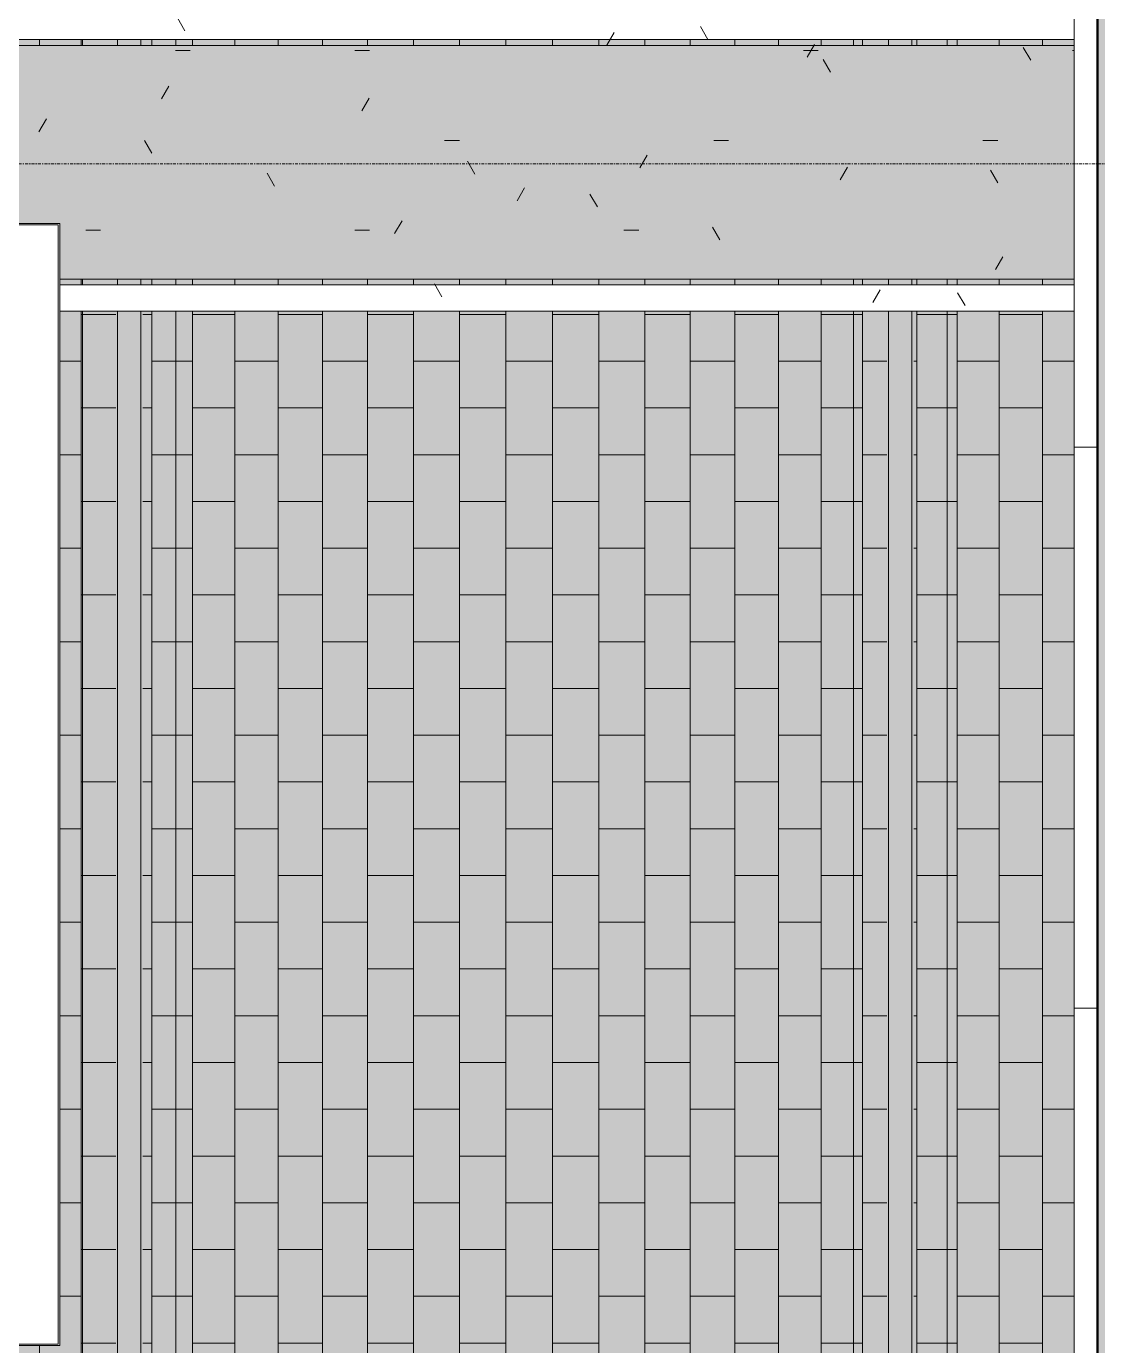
# Model space of a CAD drawing. Header units: inches. Extents: x -956 to 966, y -1111 to 895.
# Drawn here: x 225.3 to 317, y 173.4 to 286.3 of the extents above; entities that cross this region are included whole.
import ezdxf

# ---------------------------------------------------------------- set-up
doc = ezdxf.new("R2010")
doc.units = ezdxf.units.IN
doc.header["$MEASUREMENT"] = 0
doc.linetypes.add('Grid Line 1_4_', pattern=[0.4375, 0.25, -0.0625, 0.0625, -0.0625])
for name, color, linetype, lineweight in [('A-CLNG', 13, 'Continuous', 13), ('A-CLNG-PATT', 13, 'Continuous', 13), ('A-GENM', 13, 'Continuous', 13), ('A-WALL-PATT', 111, 'Continuous', 13), ('E-LITE-EQPM', 33, 'Continuous', 9), ('I-WALL', 2, 'Continuous', 13), ('S-GRID', 1, 'Continuous', 9)]:
    doc.layers.add(name, color=color, linetype=linetype, lineweight=lineweight)
pattern_1 = [(0, (0, 0), (30.72, 7.68), [1.267, -21.773, 1.267, -21.773, -122.88]), (0, (0, 0), (30.72, 7.68), [-46.08, 1.267, -44.813, 1.267, -21.773, -53.76]), (0, (0, 0), (30.72, 7.68), [-115.2, 1.267, -14.093, 1.267, -37.133]), (120, (11.52, 3.84), (-22.011075, 22.7643), [1.267, -21.773, 1.267, -21.773, -122.88]), (120, (11.52, 3.84), (-22.011075, 22.7643), [-46.08, 1.267, -44.813, 1.267, -21.773, -53.76]), (120, (11.52, 3.84), (-22.011075, 22.7643), [-115.2, 1.267, -14.093, 1.267, -37.133]), (240, (15.36, 19.2), (-8.708925, -30.4443), [1.267, -21.773, 1.267, -21.773, -122.88]), (240, (15.36, 19.2), (-8.708925, -30.4443), [-46.08, 1.267, -44.813, 1.267, -21.773, -53.76]), (240, (15.36, 19.2), (-8.708925, -30.4443), [-115.2, 1.267, -14.093, 1.267, -37.133])]

# ---------------------------------------------------------------- blocks, each defined once
blk = doc.blocks.new('Lighting - Pendant-Finelite-HP4-D - HP-4 D-8_-SO-3000K-120-FA-SC-3361575-7TH FLOOR TELECOM OVERHEAD ROUTING PLAN')
at = {"layer": 'E-LITE-EQPM', "color": 9}
for p, q in [((48, 2), (-48, 2)), ((-48, 2), (-48, -2)), ((47.875, 1.875), (-47.875, 1.875)), ((-47.875, 1.875), (-47.875, -1.875)), ((-47.875, 1.875), (47.875, 1.875)), ((-47.875, -1.875), (-47.875, 1.875)), ((47.875, -1.875), (47.875, 1.875)), ((47.875, 1.875), (47.875, -1.875)), ((48, -2), (48, 2)), ((-48, -2), (48, -2)), ((-47.875, -1.875), (47.875, -1.875)), ((47.875, -1.875), (-47.875, -1.875))]:
    blk.add_line(p, q, dxfattribs=at)
blk = doc.blocks.new('FP_1_59-7TH FLOOR TELECOM OVERHEAD ROUTING PLAN')
at = {"layer": 'A-CLNG-PATT', "color": 50}
for p, q in [((238.48, 284.63), (238.48, 285.13)), ((242.04, 284.63), (242.04, 285.13))]:
    blk.add_line(p, q, dxfattribs=at)
blk = doc.blocks.new('FP_1_60-7TH FLOOR TELECOM OVERHEAD ROUTING PLAN')
at = {"layer": 'A-CLNG-PATT', "color": 50}
for p, q in [((248.08, 284.63), (248.08, 285.13)), ((251.57, 284.63), (251.57, 285.13)), ((255.18, 284.63), (255.18, 285.13)), ((258.89, 284.63), (258.89, 285.13)), ((262.68, 284.63), (262.68, 285.13)), ((266.55, 284.63), (266.55, 285.13)), ((270.47, 284.63), (270.47, 285.13)), ((274.42, 284.63), (274.42, 285.13)), ((278.4, 284.63), (278.4, 285.13)), ((282.38, 284.63), (282.38, 285.13)), ((286.34, 284.63), (286.34, 285.13)), ((290.28, 284.63), (290.28, 285.13)), ((294.17, 284.63), (294.17, 285.13)), ((297.99, 284.63), (297.99, 285.13)), ((301.73, 284.63), (301.73, 285.13)), ((305.38, 284.63), (305.38, 285.13)), ((308.92, 284.63), (308.92, 285.13))]:
    blk.add_line(p, q, dxfattribs=at)
blk = doc.blocks.new('FP_1_61-7TH FLOOR TELECOM OVERHEAD ROUTING PLAN')
at = {"layer": 'A-CLNG-PATT', "color": 50}
for p, q in [((313.56, 284.63), (313.56, 285.13)), ((317.03, 284.63), (317.03, 285.13)), ((320.62, 284.63), (320.62, 285.13)), ((324.32, 284.63), (324.32, 285.13))]:
    blk.add_line(p, q, dxfattribs=at)
blk = doc.blocks.new('FP_1_67-7TH FLOOR TELECOM OVERHEAD ROUTING PLAN')
at = {"layer": 'A-CLNG-PATT', "color": 50}
for p, q in [((242.04, 264.13), (242.04, 264.63)), ((242.04, 85.99), (242.04, 261.88)), ((242.04, 261.61), (242.15, 261.61)), ((242.15, 261.61), (244.99, 261.61)), ((240.2, 257.61), (242.04, 257.61)), ((242.04, 253.61), (242.15, 253.61)), ((242.15, 253.61), (244.99, 253.61)), ((240.2, 249.61), (242.04, 249.61)), ((242.04, 245.61), (242.15, 245.61)), ((242.15, 245.61), (244.99, 245.61)), ((240.2, 241.61), (242.04, 241.61)), ((242.04, 237.61), (242.15, 237.61)), ((242.15, 237.61), (244.99, 237.61)), ((240.2, 233.61), (242.04, 233.61)), ((242.04, 229.61), (242.15, 229.61)), ((242.15, 229.61), (244.99, 229.61)), ((240.2, 225.61), (242.04, 225.61)), ((242.04, 221.61), (242.15, 221.61)), ((242.15, 221.61), (244.99, 221.61)), ((240.2, 217.61), (242.04, 217.61)), ((242.04, 213.61), (242.15, 213.61)), ((242.15, 213.61), (244.99, 213.61)), ((240.2, 209.61), (242.04, 209.61)), ((242.04, 205.61), (242.15, 205.61)), ((242.15, 205.61), (244.99, 205.61)), ((240.2, 201.61), (242.04, 201.61)), ((242.04, 197.61), (242.15, 197.61)), ((242.15, 197.61), (244.99, 197.61)), ((240.2, 193.61), (242.04, 193.61)), ((242.04, 189.61), (242.15, 189.61)), ((242.15, 189.61), (244.99, 189.61)), ((240.2, 185.61), (242.04, 185.61)), ((242.04, 181.61), (242.15, 181.61)), ((242.15, 181.61), (244.99, 181.61)), ((240.2, 177.61), (242.04, 177.61)), ((238.48, 101.39), (238.48, 173.39)), ((242.04, 173.61), (242.15, 173.61)), ((242.15, 173.61), (244.99, 173.61))]:
    blk.add_line(p, q, dxfattribs=at)
blk = doc.blocks.new('FP_1_68-7TH FLOOR TELECOM OVERHEAD ROUTING PLAN')
at = {"layer": 'A-CLNG-PATT', "color": 50}
for p, q in [((248.08, 264.13), (248.08, 264.63)), ((251.57, 264.13), (251.57, 264.63)), ((255.18, 264.13), (255.18, 264.63)), ((258.89, 264.13), (258.89, 264.63)), ((262.68, 264.13), (262.68, 264.63)), ((266.55, 264.13), (266.55, 264.63)), ((270.47, 264.13), (270.47, 264.63)), ((274.42, 264.13), (274.42, 264.63)), ((278.4, 264.13), (278.4, 264.63)), ((282.38, 264.13), (282.38, 264.63)), ((286.34, 264.13), (286.34, 264.63)), ((290.28, 264.13), (290.28, 264.63)), ((294.17, 264.13), (294.17, 264.63)), ((297.99, 264.13), (297.99, 264.63)), ((301.73, 264.13), (301.73, 264.63)), ((305.38, 264.13), (305.38, 264.63)), ((308.92, 264.13), (308.92, 264.63)), ((248.08, 85.99), (248.08, 261.88)), ((251.57, 85.99), (251.57, 261.88)), ((255.18, 85.99), (255.18, 261.88)), ((258.89, 85.99), (258.89, 261.88)), ((262.68, 85.99), (262.68, 261.88)), ((266.55, 85.99), (266.55, 261.88)), ((270.47, 85.99), (270.47, 261.88)), ((274.42, 85.99), (274.42, 261.88)), ((278.4, 85.99), (278.4, 261.88)), ((282.38, 85.99), (282.38, 261.88)), ((286.34, 85.99), (286.34, 261.88)), ((290.28, 85.99), (290.28, 261.88)), ((294.17, 85.99), (294.17, 261.88)), ((297.99, 85.99), (297.99, 261.88)), ((301.73, 85.99), (301.73, 261.88)), ((305.38, 85.99), (305.38, 261.88)), ((308.92, 85.99), (308.92, 261.88)), ((247.3, 261.61), (248.08, 261.61)), ((251.57, 261.61), (255.18, 261.61)), ((258.89, 261.61), (262.68, 261.61)), ((266.55, 261.61), (270.47, 261.61)), ((274.42, 261.61), (278.4, 261.61)), ((282.38, 261.61), (286.34, 261.61)), ((290.28, 261.61), (294.17, 261.61)), ((297.99, 261.61), (301.73, 261.61)), ((305.38, 261.61), (308.15, 261.61)), ((308.15, 261.61), (308.92, 261.61)), ((248.08, 257.61), (250.15, 257.61)), ((250.15, 257.61), (251.57, 257.61)), ((255.18, 257.61), (258.89, 257.61)), ((262.68, 257.61), (266.55, 257.61)), ((270.47, 257.61), (274.42, 257.61)), ((278.4, 257.61), (282.38, 257.61)), ((286.34, 257.61), (290.28, 257.61)), ((294.17, 257.61), (297.99, 257.61)), ((301.73, 257.61), (305.38, 257.61)), ((308.92, 257.61), (310.99, 257.61)), ((247.3, 253.61), (248.08, 253.61)), ((251.57, 253.61), (255.18, 253.61)), ((258.89, 253.61), (262.68, 253.61)), ((266.55, 253.61), (270.47, 253.61)), ((274.42, 253.61), (278.4, 253.61)), ((282.38, 253.61), (286.34, 253.61)), ((290.28, 253.61), (294.17, 253.61)), ((297.99, 253.61), (301.73, 253.61)), ((305.38, 253.61), (308.15, 253.61)), ((308.15, 253.61), (308.92, 253.61)), ((248.08, 249.61), (250.15, 249.61)), ((250.15, 249.61), (251.57, 249.61)), ((255.18, 249.61), (258.89, 249.61)), ((262.68, 249.61), (266.55, 249.61)), ((270.47, 249.61), (274.42, 249.61)), ((278.4, 249.61), (282.38, 249.61)), ((286.34, 249.61), (290.28, 249.61)), ((294.17, 249.61), (297.99, 249.61)), ((301.73, 249.61), (305.38, 249.61)), ((308.92, 249.61), (310.99, 249.61)), ((247.3, 245.61), (248.08, 245.61)), ((251.57, 245.61), (255.18, 245.61)), ((258.89, 245.61), (262.68, 245.61)), ((266.55, 245.61), (270.47, 245.61)), ((274.42, 245.61), (278.4, 245.61)), ((282.38, 245.61), (286.34, 245.61)), ((290.28, 245.61), (294.17, 245.61)), ((297.99, 245.61), (301.73, 245.61)), ((305.38, 245.61), (308.15, 245.61)), ((308.15, 245.61), (308.92, 245.61)), ((248.08, 241.61), (250.15, 241.61)), ((250.15, 241.61), (251.57, 241.61)), ((255.18, 241.61), (258.89, 241.61)), ((262.68, 241.61), (266.55, 241.61)), ((270.47, 241.61), (274.42, 241.61)), ((278.4, 241.61), (282.38, 241.61)), ((286.34, 241.61), (290.28, 241.61)), ((294.17, 241.61), (297.99, 241.61)), ((301.73, 241.61), (305.38, 241.61)), ((308.92, 241.61), (310.99, 241.61)), ((247.3, 237.61), (248.08, 237.61)), ((251.57, 237.61), (255.18, 237.61)), ((258.89, 237.61), (262.68, 237.61)), ((266.55, 237.61), (270.47, 237.61)), ((274.42, 237.61), (278.4, 237.61)), ((282.38, 237.61), (286.34, 237.61)), ((290.28, 237.61), (294.17, 237.61)), ((297.99, 237.61), (301.73, 237.61)), ((305.38, 237.61), (308.15, 237.61)), ((308.15, 237.61), (308.92, 237.61)), ((248.08, 233.61), (250.15, 233.61)), ((250.15, 233.61), (251.57, 233.61)), ((255.18, 233.61), (258.89, 233.61)), ((262.68, 233.61), (266.55, 233.61)), ((270.47, 233.61), (274.42, 233.61)), ((278.4, 233.61), (282.38, 233.61)), ((286.34, 233.61), (290.28, 233.61)), ((294.17, 233.61), (297.99, 233.61)), ((301.73, 233.61), (305.38, 233.61)), ((308.92, 233.61), (310.99, 233.61)), ((247.3, 229.61), (248.08, 229.61)), ((251.57, 229.61), (255.18, 229.61)), ((258.89, 229.61), (262.68, 229.61)), ((266.55, 229.61), (270.47, 229.61)), ((274.42, 229.61), (278.4, 229.61)), ((282.38, 229.61), (286.34, 229.61)), ((290.28, 229.61), (294.17, 229.61)), ((297.99, 229.61), (301.73, 229.61)), ((305.38, 229.61), (308.15, 229.61)), ((308.15, 229.61), (308.92, 229.61)), ((248.08, 225.61), (250.15, 225.61)), ((250.15, 225.61), (251.57, 225.61)), ((255.18, 225.61), (258.89, 225.61)), ((262.68, 225.61), (266.55, 225.61)), ((270.47, 225.61), (274.42, 225.61)), ((278.4, 225.61), (282.38, 225.61)), ((286.34, 225.61), (290.28, 225.61)), ((294.17, 225.61), (297.99, 225.61)), ((301.73, 225.61), (305.38, 225.61)), ((308.92, 225.61), (310.99, 225.61)), ((247.3, 221.61), (248.08, 221.61)), ((251.57, 221.61), (255.18, 221.61)), ((258.89, 221.61), (262.68, 221.61)), ((266.55, 221.61), (270.47, 221.61)), ((274.42, 221.61), (278.4, 221.61)), ((282.38, 221.61), (286.34, 221.61)), ((290.28, 221.61), (294.17, 221.61)), ((297.99, 221.61), (301.73, 221.61)), ((305.38, 221.61), (308.15, 221.61)), ((308.15, 221.61), (308.92, 221.61)), ((248.08, 217.61), (250.15, 217.61)), ((250.15, 217.61), (251.57, 217.61)), ((255.18, 217.61), (258.89, 217.61)), ((262.68, 217.61), (266.55, 217.61)), ((270.47, 217.61), (274.42, 217.61)), ((278.4, 217.61), (282.38, 217.61)), ((286.34, 217.61), (290.28, 217.61)), ((294.17, 217.61), (297.99, 217.61)), ((301.73, 217.61), (305.38, 217.61)), ((308.92, 217.61), (310.99, 217.61)), ((247.3, 213.61), (248.08, 213.61)), ((251.57, 213.61), (255.18, 213.61)), ((258.89, 213.61), (262.68, 213.61)), ((266.55, 213.61), (270.47, 213.61)), ((274.42, 213.61), (278.4, 213.61)), ((282.38, 213.61), (286.34, 213.61)), ((290.28, 213.61), (294.17, 213.61)), ((297.99, 213.61), (301.73, 213.61)), ((305.38, 213.61), (308.15, 213.61)), ((308.15, 213.61), (308.92, 213.61)), ((248.08, 209.61), (250.15, 209.61)), ((250.15, 209.61), (251.57, 209.61)), ((255.18, 209.61), (258.89, 209.61)), ((262.68, 209.61), (266.55, 209.61)), ((270.47, 209.61), (274.42, 209.61)), ((278.4, 209.61), (282.38, 209.61)), ((286.34, 209.61), (290.28, 209.61)), ((294.17, 209.61), (297.99, 209.61)), ((301.73, 209.61), (305.38, 209.61)), ((308.92, 209.61), (310.99, 209.61)), ((247.3, 205.61), (248.08, 205.61)), ((251.57, 205.61), (255.18, 205.61)), ((258.89, 205.61), (262.68, 205.61)), ((266.55, 205.61), (270.47, 205.61)), ((274.42, 205.61), (278.4, 205.61)), ((282.38, 205.61), (286.34, 205.61)), ((290.28, 205.61), (294.17, 205.61)), ((297.99, 205.61), (301.73, 205.61)), ((305.38, 205.61), (308.15, 205.61)), ((308.15, 205.61), (308.92, 205.61)), ((248.08, 201.61), (250.15, 201.61)), ((250.15, 201.61), (251.57, 201.61)), ((255.18, 201.61), (258.89, 201.61)), ((262.68, 201.61), (266.55, 201.61)), ((270.47, 201.61), (274.42, 201.61)), ((278.4, 201.61), (282.38, 201.61)), ((286.34, 201.61), (290.28, 201.61)), ((294.17, 201.61), (297.99, 201.61)), ((301.73, 201.61), (305.38, 201.61)), ((308.92, 201.61), (310.99, 201.61)), ((247.3, 197.61), (248.08, 197.61)), ((251.57, 197.61), (255.18, 197.61)), ((258.89, 197.61), (262.68, 197.61)), ((266.55, 197.61), (270.47, 197.61)), ((274.42, 197.61), (278.4, 197.61)), ((282.38, 197.61), (286.34, 197.61)), ((290.28, 197.61), (294.17, 197.61)), ((297.99, 197.61), (301.73, 197.61)), ((305.38, 197.61), (308.15, 197.61)), ((308.15, 197.61), (308.92, 197.61)), ((248.08, 193.61), (250.15, 193.61)), ((250.15, 193.61), (251.57, 193.61)), ((255.18, 193.61), (258.89, 193.61)), ((262.68, 193.61), (266.55, 193.61)), ((270.47, 193.61), (274.42, 193.61)), ((278.4, 193.61), (282.38, 193.61)), ((286.34, 193.61), (290.28, 193.61)), ((294.17, 193.61), (297.99, 193.61)), ((301.73, 193.61), (305.38, 193.61)), ((308.92, 193.61), (310.99, 193.61)), ((247.3, 189.61), (248.08, 189.61)), ((251.57, 189.61), (255.18, 189.61)), ((258.89, 189.61), (262.68, 189.61)), ((266.55, 189.61), (270.47, 189.61)), ((274.42, 189.61), (278.4, 189.61)), ((282.38, 189.61), (286.34, 189.61)), ((290.28, 189.61), (294.17, 189.61)), ((297.99, 189.61), (301.73, 189.61)), ((305.38, 189.61), (308.15, 189.61)), ((308.15, 189.61), (308.92, 189.61)), ((248.08, 185.61), (250.15, 185.61)), ((250.15, 185.61), (251.57, 185.61)), ((255.18, 185.61), (258.89, 185.61)), ((262.68, 185.61), (266.55, 185.61)), ((270.47, 185.61), (274.42, 185.61)), ((278.4, 185.61), (282.38, 185.61)), ((286.34, 185.61), (290.28, 185.61)), ((294.17, 185.61), (297.99, 185.61)), ((301.73, 185.61), (305.38, 185.61)), ((308.92, 185.61), (310.99, 185.61)), ((247.3, 181.61), (248.08, 181.61)), ((251.57, 181.61), (255.18, 181.61)), ((258.89, 181.61), (262.68, 181.61)), ((266.55, 181.61), (270.47, 181.61)), ((274.42, 181.61), (278.4, 181.61)), ((282.38, 181.61), (286.34, 181.61)), ((290.28, 181.61), (294.17, 181.61)), ((297.99, 181.61), (301.73, 181.61)), ((305.38, 181.61), (308.15, 181.61)), ((308.15, 181.61), (308.92, 181.61)), ((248.08, 177.61), (250.15, 177.61)), ((250.15, 177.61), (251.57, 177.61)), ((255.18, 177.61), (258.89, 177.61)), ((262.68, 177.61), (266.55, 177.61)), ((270.47, 177.61), (274.42, 177.61)), ((278.4, 177.61), (282.38, 177.61)), ((286.34, 177.61), (290.28, 177.61)), ((294.17, 177.61), (297.99, 177.61)), ((301.73, 177.61), (305.38, 177.61)), ((308.92, 177.61), (310.99, 177.61)), ((247.3, 173.61), (248.08, 173.61)), ((251.57, 173.61), (255.18, 173.61)), ((258.89, 173.61), (262.68, 173.61)), ((266.55, 173.61), (270.47, 173.61)), ((274.42, 173.61), (278.4, 173.61)), ((282.38, 173.61), (286.34, 173.61)), ((290.28, 173.61), (294.17, 173.61)), ((297.99, 173.61), (301.73, 173.61)), ((305.38, 173.61), (308.15, 173.61)), ((308.15, 173.61), (308.92, 173.61))]:
    blk.add_line(p, q, dxfattribs=at)
blk = doc.blocks.new('FP_1_69-7TH FLOOR TELECOM OVERHEAD ROUTING PLAN')
at = {"layer": 'A-CLNG-PATT', "color": 50}
for p, q in [((313.56, 264.13), (313.56, 264.63)), ((317.03, 264.13), (317.03, 264.63)), ((320.62, 264.13), (320.62, 264.63)), ((324.32, 264.13), (324.32, 264.63)), ((313.56, 85.99), (313.56, 261.88)), ((317.03, 85.99), (317.03, 261.88)), ((320.62, 85.99), (320.62, 261.88)), ((324.32, 85.99), (324.32, 261.88)), ((313.56, 261.61), (316.15, 261.61)), ((316.15, 261.61), (317.03, 261.61)), ((320.62, 261.61), (324.32, 261.61)), ((313.3, 257.61), (313.56, 257.61)), ((317.03, 257.61), (320.62, 257.61)), ((324.32, 257.61), (327.04, 257.61)), ((313.56, 253.61), (316.15, 253.61)), ((316.15, 253.61), (317.03, 253.61)), ((320.62, 253.61), (324.32, 253.61)), ((313.3, 249.61), (313.56, 249.61)), ((317.03, 249.61), (320.62, 249.61)), ((324.32, 249.61), (327.04, 249.61)), ((313.56, 245.61), (316.15, 245.61)), ((316.15, 245.61), (317.03, 245.61)), ((320.62, 245.61), (324.32, 245.61)), ((313.3, 241.61), (313.56, 241.61)), ((317.03, 241.61), (320.62, 241.61)), ((324.32, 241.61), (327.04, 241.61)), ((313.56, 237.61), (316.15, 237.61)), ((316.15, 237.61), (317.03, 237.61)), ((320.62, 237.61), (324.32, 237.61)), ((313.3, 233.61), (313.56, 233.61)), ((317.03, 233.61), (320.62, 233.61)), ((324.32, 233.61), (327.04, 233.61)), ((313.56, 229.61), (316.15, 229.61)), ((316.15, 229.61), (317.03, 229.61)), ((320.62, 229.61), (324.32, 229.61)), ((313.3, 225.61), (313.56, 225.61)), ((317.03, 225.61), (320.62, 225.61)), ((324.32, 225.61), (327.04, 225.61)), ((313.56, 221.61), (316.15, 221.61)), ((316.15, 221.61), (317.03, 221.61)), ((320.62, 221.61), (324.32, 221.61)), ((313.3, 217.61), (313.56, 217.61)), ((317.03, 217.61), (320.62, 217.61)), ((324.32, 217.61), (327.04, 217.61)), ((313.56, 213.61), (316.15, 213.61)), ((316.15, 213.61), (317.03, 213.61)), ((320.62, 213.61), (324.32, 213.61)), ((313.3, 209.61), (313.56, 209.61)), ((317.03, 209.61), (320.62, 209.61)), ((324.32, 209.61), (327.04, 209.61)), ((313.56, 205.61), (316.15, 205.61)), ((316.15, 205.61), (317.03, 205.61)), ((320.62, 205.61), (324.32, 205.61)), ((313.3, 201.61), (313.56, 201.61)), ((317.03, 201.61), (320.62, 201.61)), ((324.32, 201.61), (327.04, 201.61)), ((313.56, 197.61), (316.15, 197.61)), ((316.15, 197.61), (317.03, 197.61)), ((320.62, 197.61), (324.32, 197.61)), ((313.3, 193.61), (313.56, 193.61)), ((317.03, 193.61), (320.62, 193.61)), ((324.32, 193.61), (327.04, 193.61)), ((313.56, 189.61), (316.15, 189.61)), ((316.15, 189.61), (317.03, 189.61)), ((320.62, 189.61), (324.32, 189.61)), ((313.3, 185.61), (313.56, 185.61)), ((317.03, 185.61), (320.62, 185.61)), ((324.32, 185.61), (327.04, 185.61)), ((313.56, 181.61), (316.15, 181.61)), ((316.15, 181.61), (317.03, 181.61)), ((320.62, 181.61), (324.32, 181.61)), ((313.3, 177.61), (313.56, 177.61)), ((317.03, 177.61), (320.62, 177.61)), ((324.32, 177.61), (327.04, 177.61)), ((313.56, 173.61), (316.15, 173.61)), ((316.15, 173.61), (317.03, 173.61)), ((320.62, 173.61), (324.32, 173.61))]:
    blk.add_line(p, q, dxfattribs=at)
blk = doc.blocks.new('7th Floor Vault3 - 7th Floor Vault-3165199-7TH FLOOR TELECOM OVERHEAD ROUTING PLAN')
at = {"layer": 'A-CLNG', "color": 10, "lineweight": 9}
for p, q in [((184.15, 284.63), (242.15, 284.63)), ((240.62, 284.63), (220.9, 284.63)), ((242.17, 284.63), (240.62, 284.63)), ((242.15, 285.13), (242.15, 284.63)), ((242.15, 285.13), (242.15, 284.63)), ((242.15, 284.63), (245.15, 284.63)), ((242.15, 284.63), (245.15, 284.63)), ((250.15, 284.63), (242.15, 284.63)), ((245.15, 284.63), (242.17, 284.63)), ((245.15, 285.13), (245.15, 284.63)), ((245.15, 284.63), (247.15, 284.63)), ((247.15, 285.13), (247.15, 284.63)), ((247.15, 284.63), (250.15, 284.63)), ((247.15, 284.63), (250.15, 284.63)), ((250.12, 284.63), (247.15, 284.63)), ((261.28, 284.63), (250.12, 284.63)), ((250.15, 285.13), (250.15, 284.63)), ((250.15, 285.13), (250.15, 284.63)), ((250.15, 284.63), (308.15, 284.63)), ((292, 284.63), (261.28, 284.63)), ((308.17, 284.63), (292, 284.63)), ((308.15, 285.13), (308.15, 284.63)), ((308.15, 285.13), (308.15, 284.63)), ((308.15, 284.63), (311.15, 284.63)), ((308.15, 284.63), (311.15, 284.63)), ((316.15, 284.63), (308.15, 284.63)), ((311.15, 284.63), (308.17, 284.63)), ((311.15, 285.13), (311.15, 284.63)), ((311.15, 284.63), (313.15, 284.63)), ((313.15, 285.13), (313.15, 284.63)), ((313.15, 284.63), (316.15, 284.63)), ((313.15, 284.63), (316.15, 284.63)), ((316.12, 284.63), (313.15, 284.63)), ((327.04, 284.63), (316.12, 284.63)), ((316.15, 285.13), (316.15, 284.63)), ((316.15, 285.13), (316.15, 284.63)), ((316.15, 284.63), (327.04, 284.63)), ((242.15, 264.63), (240.2, 264.63)), ((242.17, 264.63), (240.2, 264.63)), ((245.15, 264.63), (242.15, 264.63)), ((242.15, 264.63), (245.15, 264.63)), ((242.15, 264.63), (242.15, 264.13)), ((242.15, 264.63), (242.15, 264.13)), ((250.15, 264.63), (242.15, 264.63)), ((245.15, 264.63), (242.17, 264.63)), ((247.15, 264.63), (245.15, 264.63)), ((245.15, 264.63), (245.15, 264.13)), ((250.15, 264.63), (247.15, 264.63)), ((247.15, 264.63), (250.15, 264.63)), ((247.15, 264.63), (247.15, 264.13)), ((250.12, 264.63), (247.15, 264.63)), ((261.28, 264.63), (250.12, 264.63)), ((308.15, 264.63), (250.15, 264.63)), ((250.15, 264.63), (250.15, 264.13)), ((250.15, 264.63), (250.15, 264.13)), ((266.3, 264.63), (261.28, 264.63)), ((301.9, 264.63), (266.3, 264.63)), ((308.17, 264.63), (301.9, 264.63)), ((311.15, 264.63), (308.15, 264.63)), ((308.15, 264.63), (311.15, 264.63)), ((308.15, 264.63), (308.15, 264.13)), ((308.15, 264.63), (308.15, 264.13)), ((316.15, 264.63), (308.15, 264.63)), ((311.15, 264.63), (308.17, 264.63)), ((313.15, 264.63), (311.15, 264.63)), ((311.15, 264.63), (311.15, 264.13)), ((316.15, 264.63), (313.15, 264.63)), ((313.15, 264.63), (316.15, 264.63)), ((313.15, 264.63), (313.15, 264.13)), ((316.12, 264.63), (313.15, 264.63)), ((327.04, 264.63), (316.12, 264.63)), ((327.04, 264.63), (316.15, 264.63)), ((316.15, 264.63), (316.15, 264.13)), ((316.15, 264.63), (316.15, 264.13)), ((242.15, 261.88), (242.15, 85.99)), ((242.15, 261.88), (242.15, 85.99)), ((245.15, 261.88), (245.15, 85.99)), ((247.15, 261.88), (247.15, 85.99)), ((250.15, 261.88), (250.15, 85.99)), ((250.15, 261.88), (250.15, 85.99)), ((308.15, 261.88), (308.15, 85.99)), ((308.15, 261.88), (308.15, 85.99)), ((311.15, 261.88), (311.15, 85.99)), ((313.15, 261.88), (313.15, 85.99)), ((316.15, 261.88), (316.15, 85.99)), ((316.15, 261.88), (316.15, 85.99))]:
    blk.add_line(p, q, dxfattribs=at)
for name in ['FP_1_59-7TH FLOOR TELECOM OVERHEAD ROUTING PLAN', 'FP_1_60-7TH FLOOR TELECOM OVERHEAD ROUTING PLAN', 'FP_1_61-7TH FLOOR TELECOM OVERHEAD ROUTING PLAN']:
    blk.add_blockref(name, (0, 0), dxfattribs=at)
at = {"layer": 'A-CLNG', "color": 9, "lineweight": 9}
for name in ['FP_1_67-7TH FLOOR TELECOM OVERHEAD ROUTING PLAN', 'FP_1_68-7TH FLOOR TELECOM OVERHEAD ROUTING PLAN', 'FP_1_69-7TH FLOOR TELECOM OVERHEAD ROUTING PLAN']:
    blk.add_blockref(name, (0, 0), dxfattribs=at)
blk = doc.blocks.new('Acoustic Panel - Wall Mtd - 4_-0_ wide 2_ thick-4744655-7TH FLOOR TELECOM OVERHEAD ROUTING PLAN')
at = {"layer": 'A-GENM', "color": 53, "lineweight": 20}
for p, q in [((315.04, 250.26), (315.04, 298.26)), ((315.04, 298.26), (317.04, 298.26)), ((317.04, 298.26), (317.04, 250.26)), ((317.04, 250.26), (315.04, 250.26))]:
    blk.add_line(p, q, dxfattribs=at)

msp = doc.modelspace()

# ---------------------------------------------------------------- hatches: boundary and pattern name
at = {"layer": 'A-CLNG-PATT'}
h = msp.add_hatch(dxfattribs=at)
h.set_pattern_fill('FP1_12', color=253, style=0, pattern_type=2)
h.set_pattern_definition(pattern_1)
h.paths.add_polyline_path([(-294.34, -537.62), (-227.98, -537.62), (-227.98, -527.62), (-219.98, -527.62), (-219.98, -509.12), (-210.98, -509.12), (-210.98, -364.18), (-211.98, -364.18), (-211.98, -243.37), (-299.98, -243.37), (-299.98, -537.62)], flags=0)
h.paths.add_polyline_path([(-606.23, -537.62), (-602.07, -537.62), (-602.07, -532.87), (-606.23, -532.87), (-606.23, -535.37)], flags=0)
h.paths.add_polyline_path([(-561.64, -537.62), (-356.48, -537.62), (-356.48, -525.62), (-323.98, -525.62), (-323.98, -537.62), (-305.35, -537.62), (-305.35, -525.37), (-321.35, -525.37), (-321.35, -427.37), (-305.35, -427.37), (-305.35, -243.37), (-386.84, -243.37), (-386.84, -318.61), (-390.84, -318.61), (-390.84, -243.37), (-496.9, -243.37), (-496.9, -318.61), (-500.9, -318.61), (-500.9, -243.37), (-562.04, -243.37), (-562.04, -427.37), (-500.9, -427.37), (-500.9, -402.61), (-496.9, -402.61), (-496.9, -427.37), (-390.84, -427.37), (-390.84, -402.61), (-386.84, -402.61), (-386.84, -427.37), (-370.04, -427.37), (-370.04, -525.37), (-578.04, -525.37), (-578.04, -243.37), (-578.35, -243.37), (-578.35, -528.62), (-563.48, -528.62), (-563.48, -537.62)], flags=0)
h.paths.add_polyline_path([(-567.73, -537.62), (-567.73, -532.87), (-578.07, -532.87), (-578.07, -537.62), (-572.48, -537.62)], flags=0)
h.paths.add_polyline_path([(-352.23, -537.62), (-349.48, -537.62), (-349.48, -529.87), (-352.23, -529.87), (-352.23, -536.61)], flags=0)
h.paths.add_polyline_path([(-680.44, -535.37), (-610.48, -535.37), (-610.48, -528.62), (-583.23, -528.62), (-583.23, -526.62), (-662.91, -526.62), (-662.91, -498.61), (-665.8, -498.61), (-665.8, -402.61), (-661.8, -402.61), (-661.8, -428.62), (-583.23, -428.62), (-583.23, -422.62), (-598.91, -422.62), (-598.91, -386.62), (-662.91, -386.62), (-662.91, -318.61), (-665.8, -318.61), (-665.8, -243.37), (-666.35, -243.37), (-666.35, -246.62), (-730.35, -246.62), (-730.35, -243.37), (-762.35, -243.37), (-762.35, -246.62), (-771.86, -246.62), (-771.86, -288.62), (-694.91, -288.62), (-694.91, -386.62), (-790.91, -386.62), (-790.91, -288.62), (-775.86, -288.62), (-775.86, -246.62), (-842.35, -246.62), (-842.35, -243.37), (-853.35, -243.37), (-853.35, -535.37), (-710.14, -535.37)], flags=0)
h.paths.add_polyline_path([(-834.85, -526.62), (-850.85, -526.62), (-850.85, -428.62), (-706.85, -428.62), (-706.85, -526.62), (-828.94, -526.62)], flags=0)
h.paths.add_polyline_path([(-255.48, -481.68), (-256.53, -481.54), (-257.51, -481.14), (-258.35, -480.49), (-259, -479.65), (-259.4, -478.67), (-259.54, -477.62), (-259.4, -476.57), (-259, -475.59), (-258.35, -474.75), (-257.51, -474.1), (-256.53, -473.7), (-255.48, -473.56), (-254.43, -473.7), (-253.45, -474.1), (-252.6, -474.75), (-251.96, -475.59), (-251.55, -476.57), (-251.41, -477.62), (-251.55, -478.67), (-251.96, -479.65), (-252.6, -480.49), (-253.45, -481.14), (-254.43, -481.54)], flags=0)
h.paths.add_polyline_path([(-255.48, -421.68), (-256.53, -421.54), (-257.51, -421.14), (-258.35, -420.49), (-259, -419.65), (-259.4, -418.67), (-259.54, -417.62), (-259.4, -416.57), (-259, -415.59), (-258.35, -414.75), (-257.51, -414.1), (-256.53, -413.7), (-255.48, -413.56), (-254.43, -413.7), (-253.45, -414.1), (-252.6, -414.75), (-251.96, -415.59), (-251.55, -416.57), (-251.41, -417.62), (-251.55, -418.67), (-251.96, -419.65), (-252.6, -420.49), (-253.45, -421.14), (-254.43, -421.54)], flags=0)
h.paths.add_polyline_path([(-255.48, -361.68), (-256.53, -361.54), (-257.51, -361.14), (-258.35, -360.49), (-259, -359.65), (-259.4, -358.67), (-259.54, -357.62), (-259.4, -356.57), (-259, -355.59), (-258.35, -354.75), (-257.51, -354.1), (-256.53, -353.7), (-255.48, -353.56), (-254.43, -353.7), (-253.45, -354.1), (-252.6, -354.75), (-251.96, -355.59), (-251.55, -356.57), (-251.41, -357.62), (-251.55, -358.67), (-251.96, -359.65), (-252.6, -360.49), (-253.45, -361.14), (-254.43, -361.54)], flags=0)
h.paths.add_polyline_path([(-255.48, -301.68), (-256.53, -301.54), (-257.51, -301.14), (-258.35, -300.49), (-259, -299.65), (-259.4, -298.67), (-259.54, -297.62), (-259.4, -296.57), (-259, -295.59), (-258.35, -294.75), (-257.51, -294.1), (-256.53, -293.7), (-255.48, -293.56), (-254.43, -293.7), (-253.45, -294.1), (-252.6, -294.75), (-251.96, -295.59), (-251.55, -296.57), (-251.41, -297.62), (-251.55, -298.67), (-251.96, -299.65), (-252.6, -300.49), (-253.45, -301.14), (-254.43, -301.54)], flags=0)
h.paths.add_polyline_path([(-661.8, -288.62), (-598.91, -288.62), (-598.91, -252.62), (-583.23, -252.62), (-583.23, -243.37), (-661.8, -243.37), (-661.8, -282.19)], flags=0)
h.paths.add_polyline_path([(-258.35, -241.12), (-257.53, -241.12), (-258.35, -240.49), (-259, -239.65), (-259.4, -238.67), (-259.54, -237.62), (-259.4, -236.57), (-259, -235.59), (-258.35, -234.75), (-257.51, -234.1), (-256.53, -233.7), (-255.48, -233.56), (-254.43, -233.7), (-253.45, -234.1), (-252.6, -234.75), (-251.96, -235.59), (-251.55, -236.57), (-251.41, -237.62), (-251.55, -238.67), (-251.96, -239.65), (-252.6, -240.49), (-253.42, -241.12), (-211.98, -241.12), (-211.98, -209.62), (-299.98, -209.62), (-299.98, -241.12), (-259, -241.12)], flags=0)
h.paths.add_polyline_path([(-578.35, -241.12), (-578.04, -241.12), (-578.04, -231.37), (-562.04, -231.37), (-562.04, -241.12), (-500.9, -241.12), (-500.9, -222.61), (-496.9, -222.61), (-496.9, -241.12), (-390.84, -241.12), (-390.84, -222.61), (-386.84, -222.61), (-386.84, -241.12), (-305.35, -241.12), (-305.35, -209.62), (-363.1, -209.62), (-363.1, -212.62), (-337.6, -212.62), (-337.6, -238.12), (-363.1, -238.12), (-363.1, -213.62), (-559.1, -213.62), (-559.1, -209.62), (-578.35, -209.62), (-578.35, -235.91)], flags=0)
h.paths.add_polyline_path([(-621.04, -241.12), (-583.23, -241.12), (-583.23, -209.62), (-666.35, -209.62), (-666.35, -241.12), (-665.8, -241.12), (-665.8, -222.61), (-661.8, -222.61), (-661.8, -241.12), (-650.74, -241.12)], flags=0)
h.paths.add_polyline_path([(-842.35, -241.12), (-842.35, -209.62), (-853.35, -209.62), (-853.35, -241.12)], flags=0)
h.paths.add_polyline_path([(-762.35, -241.12), (-730.35, -241.12), (-730.35, -209.62), (-762.35, -209.62), (-762.35, -222.78)], flags=0)
h.paths.add_polyline_path([(-578.35, -207.37), (-559.1, -207.37), (-559.1, -197.62), (-578.35, -197.62), (-578.35, -202.98)], flags=0)
h.paths.add_polyline_path([(-363.1, -207.37), (-305.35, -207.37), (-305.35, -197.62), (-363.1, -197.62), (-363.1, -202.98)], flags=0)
h.paths.add_polyline_path([(-294.34, -207.37), (-211.98, -207.37), (-211.98, -186.24), (-210.98, -186.24), (-210.98, -48.37), (45.27, -48.37), (45.27, -53.62), (99.27, -53.62), (99.27, -48.37), (317.04, -48.37), (317.04, 11.88), (228.2, 11.88), (228.2, 5.39), (224.2, 5.39), (224.2, 11.88), (-11.8, 11.88), (-11.8, 5.39), (-15.8, 5.39), (-15.8, 11.88), (-363.1, 11.88), (-363.1, 37.38), (-340.48, 37.38), (-340.48, 40.38), (-412.8, 40.38), (-412.8, 8.88), (-336.96, 8.84), (-336.96, 6.63), (-412.8, 6.63), (-412.8, 5.39), (-416.8, 5.39), (-416.8, 6.63), (-532.8, 6.63), (-532.8, 5.39), (-536.8, 5.39), (-536.8, 6.63), (-652.8, 6.63), (-652.8, 5.39), (-656.8, 5.39), (-656.8, 6.63), (-772.86, 6.63), (-772.86, 5.39), (-776.86, 5.39), (-776.86, 6.63), (-853.35, 6.63), (-853.35, -192.24), (-838.91, -192.24), (-838.91, -190.24), (-318.91, -190.24), (-318.91, -192.24), (-299.98, -192.24), (-299.98, -207.37)], flags=0)
h.paths.add_polyline_path([(-583.23, -207.37), (-583.23, -197.62), (-666.35, -197.62), (-666.35, -207.37), (-591.34, -207.37)], flags=0)
h.paths.add_polyline_path([(-853.35, -207.37), (-842.35, -207.37), (-842.35, -197.62), (-853.35, -197.62), (-853.35, -202.98)], flags=0)
h.paths.add_polyline_path([(-739.84, -207.37), (-730.35, -207.37), (-730.35, -197.62), (-762.35, -197.62), (-762.35, -207.37)], flags=0)
h.paths.add_polyline_path([(-772.92, -162.61), (-776.8, -162.61), (-776.8, -66.61), (-772.8, -66.61), (-772.8, -162.61)], flags=0)
h.paths.add_polyline_path([(-532.92, -162.61), (-536.8, -162.61), (-536.8, -66.61), (-532.8, -66.61), (-532.8, -162.61)], flags=0)
h.paths.add_polyline_path([(-656.8, -162.61), (-656.8, -66.61), (-652.8, -66.61), (-652.8, -162.61), (-656.67, -162.61)], flags=0)
h.paths.add_polyline_path([(-416.8, -162.61), (-416.8, -66.61), (-412.8, -66.61), (-412.8, -162.61), (-416.67, -162.61)], flags=0)
h.paths.add_polyline_path([(-280.92, -162.61), (-284.8, -162.61), (-284.8, -66.61), (-280.8, -66.61), (-280.8, -162.61), (-280.92, -162.61)], flags=0)
h.paths.add_polyline_path([(-769.54, 8.88), (-656.8, 8.88), (-656.8, 40.38), (-772.86, 40.38), (-772.86, 8.88)], flags=0)
h.paths.add_polyline_path([(-621.04, 8.88), (-536.8, 8.88), (-536.8, 40.38), (-652.8, 40.38), (-652.8, 8.88), (-650.74, 8.88)], flags=0)
h.paths.add_polyline_path([(-776.86, 8.88), (-776.86, 40.38), (-853.35, 40.38), (-853.35, 8.88), (-799.24, 8.88)], flags=0)
h.paths.add_polyline_path([(-416.8, 8.88), (-416.8, 40.38), (-532.8, 40.38), (-532.8, 8.88), (-442.84, 8.88)], flags=0)
h.paths.add_polyline_path([(121.46, 14.13), (224.2, 14.13), (224.2, 35.13), (116.9, 35.13), (116.9, 14.13)], flags=0)
h.paths.add_polyline_path([(62.06, 14.13), (91.4, 14.13), (91.4, 35.13), (-11.8, 35.13), (-11.8, 14.13), (32.36, 14.13)], flags=0)
h.paths.add_polyline_path([(-95.08, 14.13), (-15.8, 14.13), (-15.8, 35.13), (-95.08, 35.13), (-95.08, 27.07), (-124.33, 27.07), (-124.33, 14.13), (-116.14, 14.13)], flags=0)
h.paths.add_polyline_path([(228.2, 14.13), (317.04, 14.13), (317.04, 35.13), (228.2, 35.13), (228.2, 34.65)], flags=0)
h.paths.add_polyline_path([(-335.1, 17.26), (-335.1, 41.51), (-335.6, 41.51), (-335.6, 17.26)], flags=0)
h.paths.add_polyline_path([(94.52, 34.26), (114.65, 34.26), (114.65, 35.13), (93.65, 35.13), (93.65, 34.26)], flags=0)
h.paths.add_polyline_path([(240.26, 37.38), (317.04, 37.38), (317.04, 58.26), (315.04, 58.26), (315.04, 261.88), (228.2, 261.88), (228.2, 173.39), (224.2, 173.39), (224.2, 261.88), (-11.8, 261.88), (-11.8, 173.39), (-15.8, 173.39), (-15.8, 261.88), (-95.08, 261.88), (-95.08, 225.07), (-94.33, 225.05), (-94.33, 126.07), (-95.08, 126.07), (-95.08, 37.38), (-15.8, 37.38), (-15.8, 101.39), (-11.8, 101.39), (-11.8, 37.38), (224.2, 37.38), (224.2, 101.39), (228.2, 101.39), (228.2, 37.38)], flags=0)
h.paths.add_polyline_path([(-412.8, 42.63), (-340.48, 42.63), (-340.48, 256.63), (-412.8, 256.63), (-412.8, 173.39), (-416.8, 173.39), (-416.8, 256.63), (-532.8, 256.63), (-532.8, 173.39), (-536.8, 173.39), (-536.8, 256.63), (-652.8, 256.63), (-652.8, 173.39), (-656.8, 173.39), (-656.8, 256.63), (-772.8, 256.63), (-772.8, 173.39), (-776.8, 173.39), (-776.8, 256.63), (-853.35, 256.63), (-853.35, 42.63), (-776.86, 42.63), (-776.86, 101.39), (-772.86, 101.39), (-772.86, 42.63), (-656.8, 42.63), (-656.8, 101.39), (-652.8, 101.39), (-652.8, 42.63), (-536.8, 42.63), (-536.8, 101.39), (-532.8, 101.39), (-532.8, 42.63), (-416.8, 42.63), (-416.8, 101.39), (-412.8, 101.39), (-412.8, 74.26)], flags=0)
h.paths.add_polyline_path([(108.08, 52.39), (104.2, 52.39), (104.2, 100.39), (108.2, 100.39), (108.2, 52.39)], flags=0)
h.paths.add_polyline_path([(106.61, 173.39), (104.2, 173.39), (104.2, 221.39), (108.2, 221.39), (108.2, 173.39), (108.08, 173.39)], flags=0)
h.paths.add_polyline_path([(-652.8, 258.88), (-536.8, 258.88), (-536.8, 269.39), (-532.8, 269.39), (-532.8, 258.88), (-416.8, 258.88), (-416.8, 269.39), (-412.8, 269.39), (-412.8, 258.88), (-340.48, 258.88), (-340.48, 261.88), (-363.1, 261.88), (-363.1, 287.38), (-340.48, 287.38), (-340.48, 290.38), (-853.35, 290.38), (-853.35, 258.88), (-776.8, 258.88), (-776.8, 269.39), (-772.8, 269.39), (-772.8, 258.88), (-656.8, 258.88), (-656.8, 269.39), (-652.8, 269.39), (-652.8, 269.26)], flags=0)
h.paths.add_polyline_path([(-27.04, 264.13), (-15.8, 264.13), (-15.8, 269.39), (-11.8, 269.39), (-11.8, 264.13), (93.04, 264.13), (93.04, 285.13), (-95.08, 285.13), (-95.08, 264.13), (-48.94, 264.13)], flags=0)
h.paths.add_polyline_path([(315.04, 264.13), (315.04, 285.13), (116.9, 285.13), (116.9, 264.13), (224.2, 264.13), (224.2, 269.39), (228.2, 269.39), (228.2, 264.13), (299.66, 264.13)], flags=0)
h.paths.add_polyline_path([(-55.95, 287.38), (315.04, 287.38), (315.04, 490.26), (317.04, 490.26), (317.04, 506.51), (-95.08, 506.51), (-95.08, 423.07), (-94.33, 423.05), (-94.33, 324.07), (-95.08, 324.07), (-95.08, 287.38), (-56.74, 287.38)], flags=0)
h.paths.add_polyline_path([(-383.44, 292.63), (-340.48, 292.63), (-340.49, 506.51), (-853.35, 506.51), (-853.35, 292.63), (-413.14, 292.63)], flags=0)
h.paths.add_polyline_path([(-772.92, 341.39), (-776.8, 341.39), (-776.8, 437.39), (-772.8, 437.39), (-772.8, 341.39), (-772.92, 341.39)], flags=0)
h.paths.add_polyline_path([(-656.8, 341.39), (-656.8, 437.39), (-652.8, 437.39), (-652.8, 341.39), (-656.67, 341.39)], flags=0)
h.paths.add_polyline_path([(-536.67, 341.39), (-536.8, 341.39), (-536.8, 437.39), (-532.8, 437.39), (-532.8, 341.39), (-532.92, 341.39)], flags=0)
h.paths.add_polyline_path([(-416.8, 341.39), (-416.8, 437.39), (-412.8, 437.39), (-412.8, 341.39), (-416.67, 341.39)], flags=0)
h.paths.add_polyline_path([(108.2, 343.86), (104.2, 343.86), (104.2, 439.86), (108.2, 439.86), (108.2, 343.98)], flags=0)
h.paths.add_polyline_path([(-11.92, 343.86), (-15.8, 343.86), (-15.8, 439.86), (-11.8, 439.86), (-11.8, 343.86), (-11.92, 343.86)], flags=0)
h.paths.add_polyline_path([(224.2, 343.86), (224.2, 439.86), (228.2, 439.86), (228.2, 343.86), (224.33, 343.86)], flags=0)
h.paths.add_polyline_path([(306.4, 508.76), (317.04, 508.76), (317.04, 537.38), (407.03, 537.38), (407.03, 540.38), (228.2, 540.38), (228.2, 511.86), (224.2, 511.86), (224.2, 540.38), (-11.8, 540.38), (-11.8, 511.86), (-15.8, 511.86), (-15.8, 540.38), (-412.8, 540.38), (-412.8, 509.39), (-416.8, 509.39), (-416.8, 540.38), (-532.8, 540.38), (-532.8, 509.39), (-536.8, 509.39), (-536.8, 540.38), (-652.8, 540.38), (-652.8, 509.39), (-656.8, 509.39), (-656.8, 540.38), (-772.86, 540.38), (-772.86, 509.39), (-776.86, 509.39), (-776.86, 540.38), (-853.35, 540.38), (-853.35, 508.76), (-340.48, 508.76), (-340.48, 511.88), (-363.1, 511.88), (-363.1, 537.38), (-129.71, 537.38), (-129.71, 536.38), (-124.33, 536.38), (-124.33, 522.07), (-95.08, 522.07), (-95.08, 508.76), (299.66, 508.76)], flags=0)
h.paths.add_polyline_path([(93.65, 511.88), (91.4, 511.88), (91.4, 537.38), (116.9, 537.38), (116.9, 511.88), (114.65, 511.88)], flags=0)
h.paths.add_polyline_path([(589.87, 537.38), (589.87, 540.38), (555.53, 540.38), (555.53, 537.38), (581.81, 537.38)], flags=0)
h.paths.add_polyline_path([(294.27, 542.63), (407.03, 542.63), (407.03, 567.38), (464.2, 567.38), (464.2, 607.86), (468.2, 607.86), (468.2, 567.38), (554.2, 567.38), (554.2, 607.86), (558.2, 607.86), (558.2, 559.86), (555.53, 559.86), (555.53, 542.63), (589.87, 542.63), (589.87, 797.38), (-167.83, 797.38), (-167.83, 645.01), (-334.83, 645.01), (-334.83, 797.38), (-851.35, 797.38), (-851.35, 795.38), (-853.35, 795.38), (-853.35, 542.63), (-776.86, 542.63), (-776.86, 605.39), (-772.86, 605.39), (-772.86, 542.63), (-656.8, 542.63), (-656.8, 605.39), (-652.8, 605.39), (-652.8, 542.63), (-536.8, 542.63), (-536.8, 605.39), (-532.8, 605.39), (-532.8, 542.63), (-416.8, 542.63), (-416.8, 605.39), (-412.8, 605.39), (-412.8, 542.63), (-15.8, 542.63), (-15.8, 607.86), (-11.8, 607.86), (-11.8, 542.63), (224.2, 542.63), (224.2, 607.86), (228.2, 607.86), (228.2, 542.63), (269.96, 542.63)], flags=0)
h.paths.add_polyline_path([(-251.8, 559.86), (-255.8, 559.86), (-255.8, 607.86), (-251.8, 607.86), (-251.8, 559.98)], flags=0)
h.paths.add_polyline_path([(-131.8, 559.86), (-135.8, 559.86), (-135.8, 607.86), (-131.8, 607.86), (-131.8, 559.98)], flags=0)
h.paths.add_polyline_path([(104.33, 559.86), (104.2, 559.86), (104.2, 607.86), (108.2, 607.86), (108.2, 559.86), (106.61, 559.86)], flags=0)
h.paths.add_polyline_path([(344.2, 559.86), (344.2, 607.86), (348.2, 607.86), (348.2, 559.86), (344.33, 559.86)], flags=0)
h.paths.add_polyline_path([(-776.8, 677.39), (-776.8, 773.39), (-772.8, 773.39), (-772.8, 677.39), (-776.67, 677.39)], flags=0)
h.paths.add_polyline_path([(-656.67, 677.39), (-656.8, 677.39), (-656.8, 773.39), (-652.8, 773.39), (-652.8, 677.39), (-652.92, 677.39)], flags=0)
h.paths.add_polyline_path([(-536.67, 677.39), (-536.8, 677.39), (-536.8, 773.39), (-532.8, 773.39), (-532.8, 677.39), (-532.92, 677.39)], flags=0)
h.paths.add_polyline_path([(-416.67, 679.86), (-416.8, 679.86), (-416.8, 775.86), (-412.8, 775.86), (-412.8, 679.86), (-413.14, 679.86)], flags=0)
h.paths.add_polyline_path([(-135.67, 679.86), (-135.8, 679.86), (-135.8, 775.86), (-131.8, 775.86), (-131.8, 679.86), (-131.92, 679.86)], flags=0)
h.paths.add_polyline_path([(-11.92, 679.86), (-15.8, 679.86), (-15.8, 775.86), (-11.8, 775.86), (-11.8, 679.86)], flags=0)
h.paths.add_polyline_path([(106.61, 679.86), (104.2, 679.86), (104.2, 775.86), (108.2, 775.86), (108.2, 679.86), (108.08, 679.86)], flags=0)
h.paths.add_polyline_path([(228.08, 679.86), (224.2, 679.86), (224.2, 775.86), (228.2, 775.86), (228.2, 679.86), (228.08, 679.86)], flags=0)
h.paths.add_polyline_path([(348.08, 679.86), (344.2, 679.86), (344.2, 775.86), (348.2, 775.86), (348.2, 679.86), (348.08, 679.86)], flags=0)
h.paths.add_polyline_path([(464.2, 679.86), (464.2, 775.86), (468.2, 775.86), (468.2, 679.86), (464.33, 679.86)], flags=0)
h.paths.add_polyline_path([(-848.93, 741.36), (-848.94, 741.36), (-848.93, 789.36), (-848.49, 789.36), (-848.5, 741.36), (-848.89, 741.36)], flags=0)
h = msp.add_hatch(dxfattribs=at)
h.set_pattern_fill('FP1_12', color=253, style=0, pattern_type=2)
h.set_pattern_definition(pattern_1)
h.paths.add_polyline_path([(315.04, 261.88), (315.04, 287.38), (116.9, 287.38), (116.9, 261.88), (224.2, 261.88), (224.2, 269.39), (228.2, 269.39), (228.2, 261.88), (299.66, 261.88)], flags=0)
h.paths.add_polyline_path([(93.04, 261.88), (93.04, 287.38), (-95.08, 287.38), (-95.08, 261.88), (-15.8, 261.88), (-15.8, 269.39), (-11.8, 269.39), (-11.8, 261.88), (91.76, 261.88)], flags=0)
h.paths.add_polyline_path([(-131.4, 261.88), (-129.71, 261.88), (-129.71, 287.38), (-153.68, 287.38), (-153.68, 261.88), (-145.84, 261.88)], flags=0)
h.paths.add_polyline_path([(-175.54, 261.88), (-163.06, 261.88), (-163.06, 263.91), (-159.56, 261.88), (-154.13, 261.88), (-154.13, 282.07), (-154.34, 281.43), (-154.52, 281.11), (-154.63, 280.99), (-154.83, 280.91), (-155.06, 280.92), (-155.25, 280.99), (-155.45, 281.23), (-155.61, 281.61), (-155.75, 282.19), (-155.85, 282.83), (-163.06, 278.67), (-163.06, 287.38), (-166.51, 287.38), (-164.8, 284.42), (-174.04, 284.42), (-172.33, 287.38), (-188.51, 287.38), (-186.8, 284.42), (-196.04, 284.42), (-194.33, 287.38), (-215.51, 287.38), (-213.8, 284.42), (-223.04, 284.42), (-221.33, 287.38), (-239.51, 287.38), (-237.8, 284.42), (-247.04, 284.42), (-245.33, 287.38), (-252.13, 287.38), (-252.13, 266.57), (-252.38, 264.04), (-253.04, 261.88), (-205.24, 261.88)], flags=0)
h.paths.add_polyline_path([(-255.23, 261.88), (-254.96, 262.38), (-254.34, 264.43), (-254.13, 266.57), (-254.13, 287.38), (-335.1, 287.38), (-335.1, 263.25), (-313.6, 263.25), (-313.6, 263.75), (-289.6, 263.75), (-289.6, 263.25), (-287.1, 263.25), (-287.1, 261.88), (-255.57, 261.88)], flags=0)
h.paths.add_polyline_path([(-155.83, 283.73), (-155.82, 283.9), (-155.74, 284.47), (-155.61, 284.97), (-155.45, 285.34), (-155.25, 285.58), (-155.04, 285.66), (-154.76, 285.64), (-154.62, 285.58), (-154.43, 285.34), (-154.25, 284.96), (-154.13, 284.52), (-154.13, 287.38), (-162.15, 287.38), (-155.85, 283.74)], flags=0)
at = {"layer": 'A-WALL-PATT'}
msp.add_hatch(color=253, dxfattribs=at).paths.add_polyline_path([(322.42, 42.01), (322.42, 532.01), (317.04, 532.01), (317.04, 42.01)], flags=0)

# ---------------------------------------------------------------- linework, layer by layer
at = {"layer": 'A-CLNG', "color": 50}
msp.add_line((228.2, 261.88), (315.04, 261.88), dxfattribs=at)
at = {"layer": 'A-CLNG', "color": 253}
msp.add_line((315.04, 261.88), (228.2, 261.88), dxfattribs=at)
at = {"layer": 'I-WALL', "color": 133, "lineweight": 50}
msp.add_line((317.04, 42.01), (317.04, 532.01), dxfattribs=at)
at = {"layer": 'I-WALL', "color": 50}
for p, q in [((116.9, 285.13), (315.04, 285.13)), ((315.04, 264.13), (228.2, 264.13)), ((228.2, 261.88), (315.04, 261.88))]:
    msp.add_line(p, q, dxfattribs=at)
at = {"layer": 'S-GRID', "linetype": 'Grid Line 1_4_'}
msp.add_line((965.79, 274.51), (-931.82, 274.51), dxfattribs=at)

# ---------------------------------------------------------------- block references
at = {"layer": 'A-CLNG', "color": 10, "lineweight": 9}
msp.add_blockref('7th Floor Vault3 - 7th Floor Vault-3165199-7TH FLOOR TELECOM OVERHEAD ROUTING PLAN', (-12, 0), dxfattribs=at)
at = {"layer": 'A-GENM', "color": 9, "lineweight": 9}
for p in [(0, 0), (0, -48), (0, -96)]:
    msp.add_blockref('Acoustic Panel - Wall Mtd - 4_-0_ wide 2_ thick-4744655-7TH FLOOR TELECOM OVERHEAD ROUTING PLAN', p, dxfattribs=at)
at = {"layer": 'E-LITE-EQPM', "color": 9, "extrusion": (0, 0, -1), "rotation": 269.9999999999999}
msp.add_blockref('Lighting - Pendant-Finelite-HP4-D - HP-4 D-8_-SO-3000K-120-FA-SC-3361575-7TH FLOOR TELECOM OVERHEAD ROUTING PLAN', (-226.2, 221.39), dxfattribs=at)

doc.saveas('drawing.dxf')
